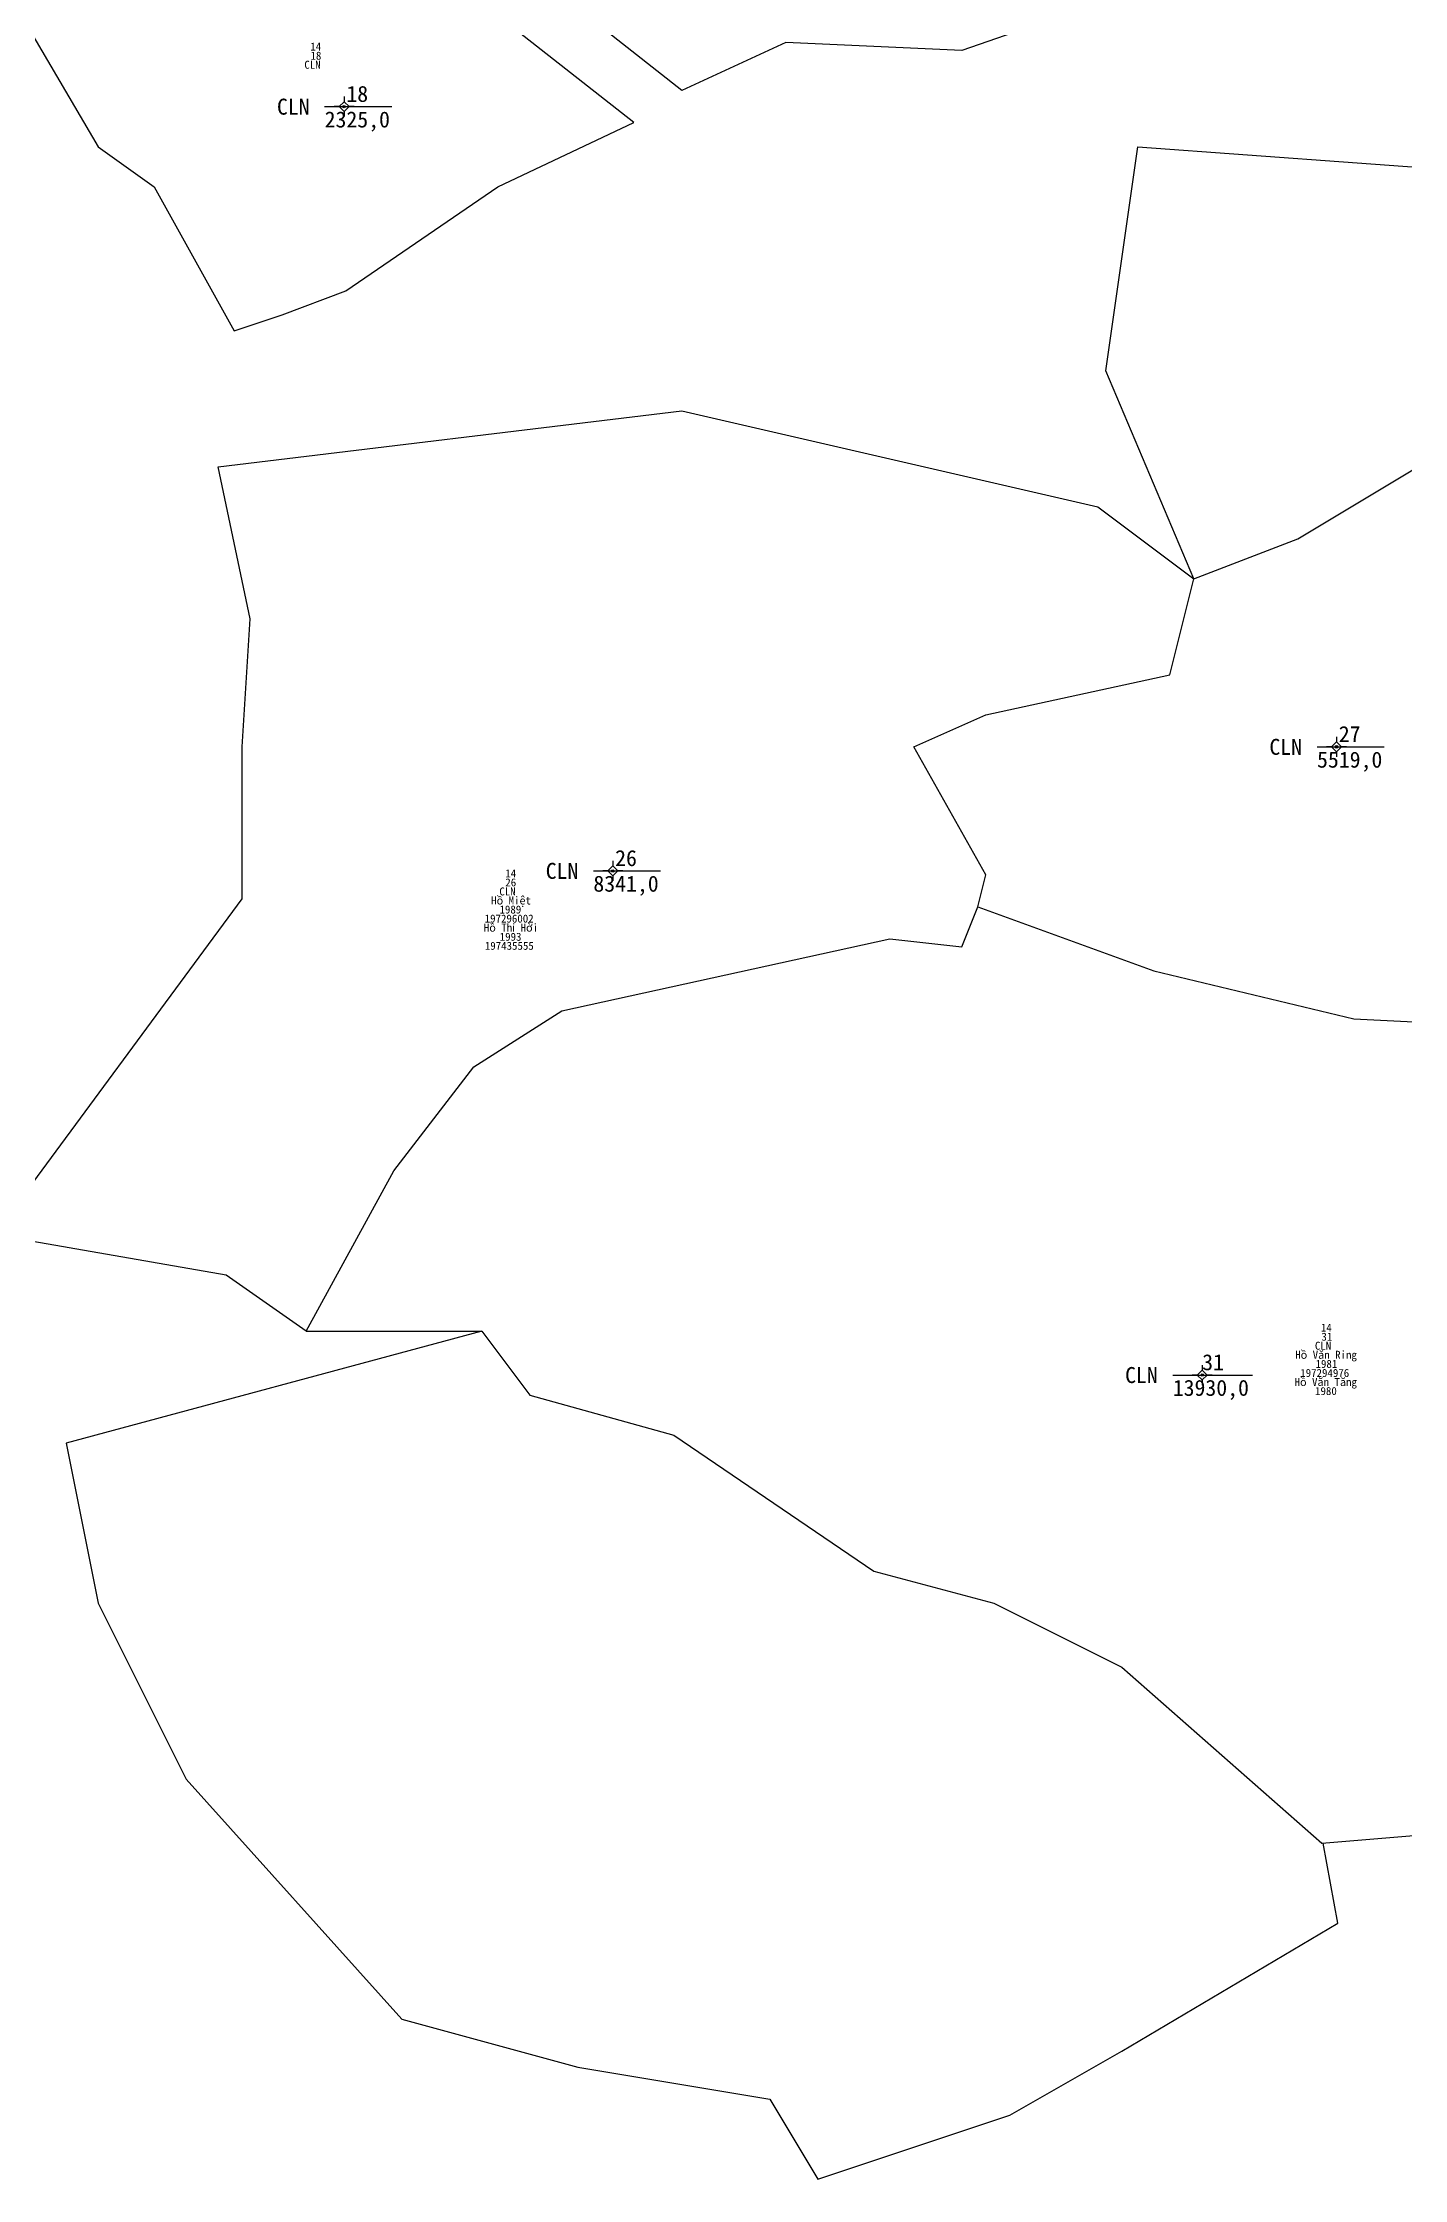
# Model space of a CAD drawing. Extents: x 552725 to 554329, y 1840125 to 1841713.
# Drawn here: x 552932.1 to 553102.3, y 1840607 to 1840874 of the extents above; entities that cross this region are included whole.
import ezdxf

# ---------------------------------------------------------------- set-up
doc = ezdxf.new("R2010")
doc.units = 0
for name, color, linetype in [('Level 10', 7, 'Continuous'), ('Level 11', 7, 'Continuous'), ('Level 13', 7, 'Continuous'), ('Level 17', 7, 'Continuous'), ('Level 2', 7, 'Continuous'), ('Level 4', 7, 'Continuous')]:
    doc.layers.add(name, color=color, linetype=linetype)

msp = doc.modelspace()

# ---------------------------------------------------------------- linework, layer by layer
at = {"layer": 'Level 10'}
msp.add_line((552965, 1840713), (552987, 1840713), dxfattribs=at)
for points in [[(553084, 1840898), (553070, 1840881), (553047, 1840873), (553025, 1840874), (553012, 1840868), (552979, 1840894), (552969.6, 1840895.01), (552968, 1840935), (552985, 1840944), (553002, 1840935), (553020, 1840937), (553046, 1840946), (553053, 1840935), (553052, 1840921), (553062, 1840915), (553084, 1840898)], [(553006, 1840864), (552978, 1840886), (552950, 1840894), (552929, 1840878), (552939, 1840861), (552946, 1840856), (552956, 1840838), (552962, 1840840), (552970, 1840843), (552989, 1840856), (553006, 1840864)], [(553076, 1840807), (553065, 1840833), (553069, 1840861), (553165, 1840854)], [(552965, 1840713), (552955, 1840720), (552926, 1840725), (552957, 1840767), (552957, 1840786), (552958, 1840802), (552954, 1840821), (553012, 1840828), (553064, 1840816), (553076, 1840807)], [(553076, 1840807), (553089, 1840812), (553109, 1840824), (553123, 1840818), (553136, 1840807)], [(553049, 1840766), (553050, 1840770), (553041, 1840786), (553050, 1840790), (553073, 1840795), (553076, 1840807)], [(552965, 1840713), (552976, 1840733), (552986, 1840746), (552997, 1840753), (553038, 1840762), (553047, 1840761), (553049, 1840766)], [(553049, 1840766), (553071, 1840758), (553096, 1840752), (553116, 1840751), (553128, 1840752), (553152, 1840752)], [(552987, 1840713), (552935, 1840699), (552939, 1840679), (552950, 1840657), (552977, 1840627), (552999, 1840621), (553023, 1840617), (553029, 1840607), (553053, 1840615), (553067, 1840623), (553094, 1840639), (553092.18, 1840649.01)], [(552987, 1840713), (552993, 1840705), (553011, 1840700), (553036, 1840683), (553051, 1840679), (553067, 1840671), (553092, 1840649), (553104, 1840650), (553114.21, 1840658.68)]]:
    msp.add_lwpolyline(points, dxfattribs=at)
at = {"layer": 'Level 11'}
for p, q in [((552969.76, 1840866.62), (552969.14, 1840866)), ((552969.76, 1840867.25), (552969.76, 1840866.62)), ((552970.39, 1840866), (552969.76, 1840866.62)), ((552969.14, 1840866), (552968.51, 1840866)), ((552969.14, 1840866), (552969.76, 1840865.38)), ((552969.76, 1840865.38), (552970.39, 1840866)), ((552969.76, 1840865.38), (552969.76, 1840864.75)), ((552971.01, 1840866), (552970.39, 1840866)), ((553093.84, 1840786.62), (553093.21, 1840786)), ((553093.84, 1840787.25), (553093.84, 1840786.62)), ((553094.46, 1840786), (553093.84, 1840786.62)), ((553093.21, 1840786), (553092.59, 1840786)), ((553093.21, 1840786), (553093.84, 1840785.38)), ((553093.84, 1840785.38), (553094.46, 1840786)), ((553093.84, 1840785.38), (553093.84, 1840784.75)), ((553095.09, 1840786), (553094.46, 1840786)), ((553002.73, 1840770.5), (553002.11, 1840770.5)), ((553003.36, 1840771.12), (553002.73, 1840770.5)), ((553002.73, 1840770.5), (553003.36, 1840769.88)), ((553003.36, 1840771.75), (553003.36, 1840771.12)), ((553003.98, 1840770.5), (553003.36, 1840771.12)), ((553003.36, 1840769.88), (553003.98, 1840770.5)), ((553004.61, 1840770.5), (553003.98, 1840770.5)), ((553003.36, 1840769.88), (553003.36, 1840769.25)), ((553077.06, 1840708.75), (553077.06, 1840708.12)), ((553076.44, 1840707.5), (553075.81, 1840707.5)), ((553077.06, 1840708.12), (553076.44, 1840707.5)), ((553076.44, 1840707.5), (553077.06, 1840706.88)), ((553077.69, 1840707.5), (553077.06, 1840708.12)), ((553077.06, 1840706.88), (553077.69, 1840707.5)), ((553077.06, 1840706.88), (553077.06, 1840706.25)), ((553078.31, 1840707.5), (553077.69, 1840707.5))]:
    msp.add_line(p, q, dxfattribs=at)
for centre in [(552969.76, 1840866), (553093.84, 1840786), (553003.36, 1840770.5), (553077.06, 1840707.5)]:
    msp.add_circle(centre, 0.15, dxfattribs=at)
at = {"layer": 'Level 13'}
for p, q in [((552967.33, 1840866), (552975.74, 1840866)), ((553091.41, 1840786), (553099.82, 1840786)), ((553000.93, 1840770.5), (553009.34, 1840770.5)), ((553073.37, 1840707.5), (553083.33, 1840707.5))]:
    msp.add_line(p, q, dxfattribs=at)

# ---------------------------------------------------------------- texts
for s, p in [('18', (552970.05, 1840866.6)), ('27', (553094.13, 1840786.6)), ('26', (553003.65, 1840771.1)), ('31', (553077.05, 1840708.1))]:
    msp.add_text(s, height=2, dxfattribs=at).set_placement(p)
at = {"layer": 'Level 17'}
for s, p in [('CLN', (552964.79, 1840870.74)), ('14', (552965.54, 1840873.01)), ('18', (552965.56, 1840871.87)), ('14', (552989.92, 1840769.69)), ('Hồ Miệt', (552988.15, 1840766.3)), ('CLN', (552989.17, 1840767.43)), ('26', (552989.92, 1840768.56)), ('197296002', (552987.34, 1840764.04)), ('1989', (552989.19, 1840765.17)), ('Hồ Thị Hời', (552987.23, 1840762.91)), ('1993', (552989.22, 1840761.77)), ('197435555', (552987.36, 1840760.64)), ('CLN', (553091.14, 1840710.66)), ('14', (553091.89, 1840712.92)), ('31', (553091.96, 1840711.79)), ('Hồ Văn Ring', (553088.68, 1840709.53)), ('1981', (553091.22, 1840708.39)), ('Hồ Văn Tăng', (553088.6, 1840706.13)), ('197294976', (553089.31, 1840707.26)), ('1980', (553091.16, 1840705))]:
    msp.add_text(s, height=1, dxfattribs=at).set_placement(p)
at = {"layer": 'Level 2'}
for p in [(552961.37, 1840865), (553085.45, 1840785), (552994.97, 1840769.5), (553067.41, 1840706.5)]:
    msp.add_text('CLN', height=2, dxfattribs=at).set_placement(p)
at = {"layer": 'Level 4'}
for s, p in [('2325,0', (552967.33, 1840863.4)), ('5519,0', (553091.41, 1840783.4)), ('8341,0', (553000.93, 1840767.9)), ('13930,0', (553073.37, 1840704.9))]:
    msp.add_text(s, height=2, dxfattribs=at).set_placement(p)

doc.saveas('drawing.dxf')
